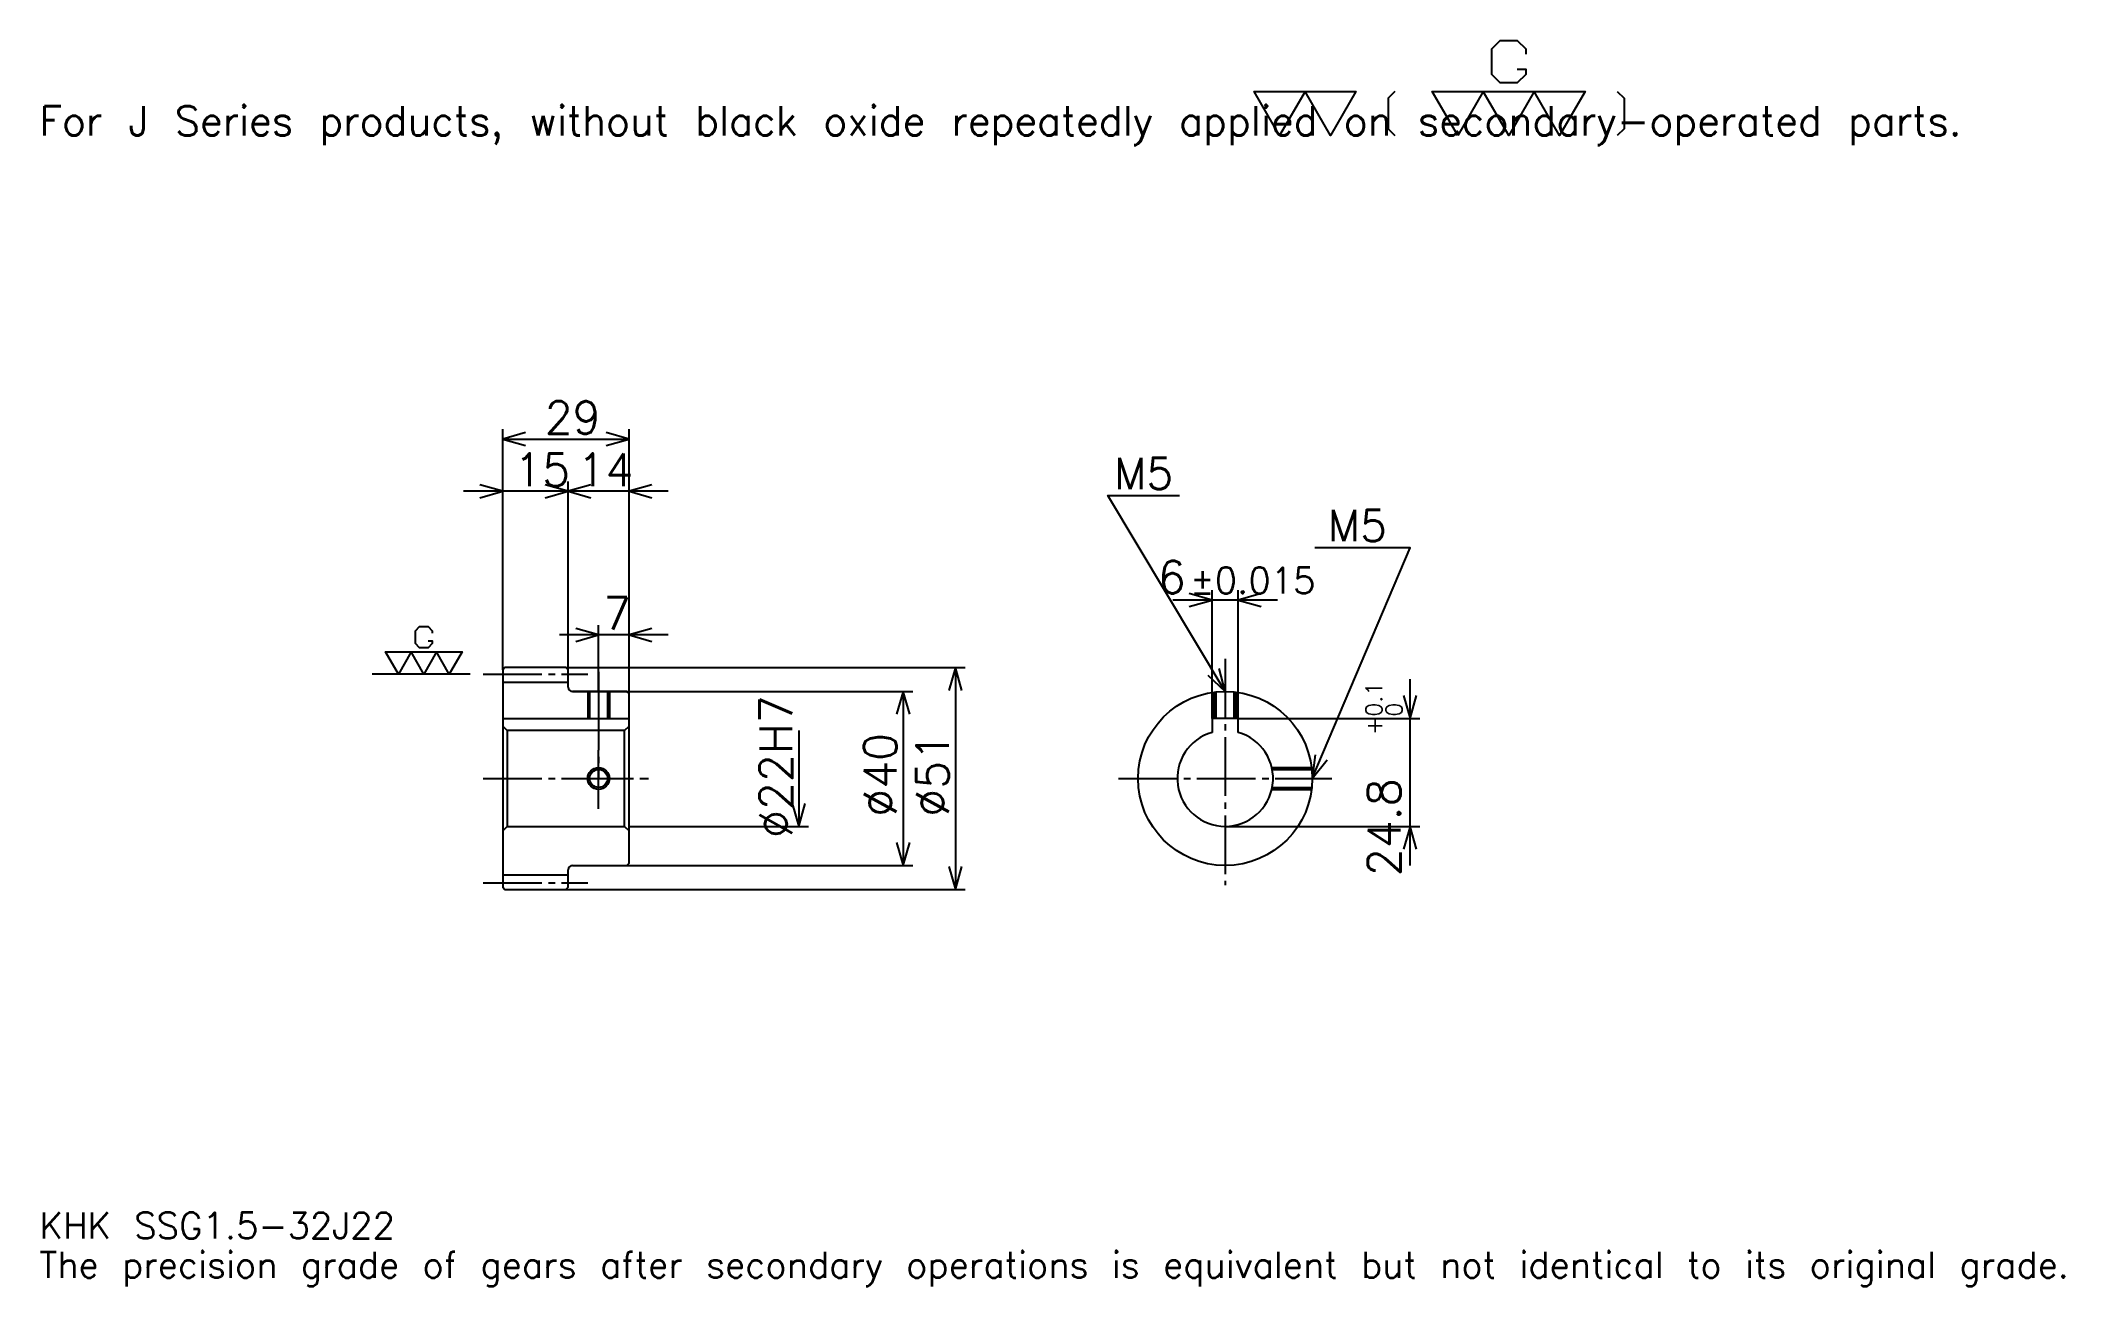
# Model space of a CAD drawing. Extents: x 15 to 480, y 6 to 292.
import ezdxf

# ---------------------------------------------------------------- set-up
doc = ezdxf.new("R2010")
doc.units = 0
doc.linetypes.add('DASHDOT', pattern=[18, 13.5, -1.5, 1.5, -1.5])
doc.layers.get('0').update_dxf_attribs({"linetype": 'CONTINUOUS'})
doc.layers.add('DASHDOT', color=6, linetype='DASHDOT')
doc.styles.add('KANJI', font='TXT', dxfattribs={"bigfont": 'BIGFONT'})

msp = doc.modelspace()

# ---------------------------------------------------------------- linework, layer by layer
at = {"color": 5}
for p, q in [((121.5, 147.75), (121.5, 202.5)), ((121.5, 200.25), (150.5, 200.25)), ((150.5, 147.75), (150.5, 202.5)), ((145.5, 188.25), (112.5, 188.25)), ((159.5, 188.25), (127.5, 188.25)), ((136.5, 147.75), (136.5, 190.5)), ((299.5, 163.25), (275.5, 163.25)), ((284.5, 136.050003), (284.5, 165.5)), ((290.5, 136.050003), (290.5, 165.5)), ((159.5, 155.25), (134.5, 155.25)), ((143.5, 147.75), (143.5, 157.5)), ((121.5, 147.25), (121.5, 147.75)), ((136, 147.75), (150.5, 147.75)), ((136.5, 147.25), (136.5, 147.75)), ((143.5, 142.25), (143.5, 147.75)), ((143.5, 142.25), (143.5, 147.75)), ((150.5, 147.75), (227.75, 147.75)), ((150.5, 141.75), (150.5, 147.75)), ((225.5, 147.75), (225.5, 96.75)), ((330, 102.25), (330, 145.050003)), ((137.5, 142.25), (150.5, 142.25)), ((150.5, 142.25), (215.75, 142.25)), ((213.5, 142.25), (213.5, 102.25)), ((290.5, 136.050003), (332.25, 136.050003)), ((189.5, 133.25), (189.5, 111.25)), ((150.5, 111.25), (191.75, 111.25)), ((287.5, 111.25), (332.25, 111.25)), ((137.5, 102.25), (150.5, 102.25)), ((150.5, 102.25), (215.75, 102.25)), ((136, 96.75), (150.5, 96.75)), ((150.5, 96.75), (227.75, 96.75))]:
    msp.add_line(p, q, dxfattribs=at)
at = {"color": 7}
msp.add_line((114, 146.25), (91.5, 146.25), dxfattribs=at)
at = {"color": 4}
for p, q in [((121.5, 144.375), (136.5, 144.375)), ((121.5, 136.050003), (150.5, 136.050003)), ((122.5, 133.25), (122.5, 111.25)), ((149.5, 133.25), (150.5, 134.25)), ((149.5, 111.25), (150.5, 110.25)), ((121.5, 100.125), (136.5, 100.125))]:
    msp.add_line(p, q, dxfattribs=at)
at = {"color": 7}
for points in [[(354.600006, 285.209991), (356.549988, 285.209991), (356.549988, 284.040009), (354.600006, 282.089996), (350.700012, 282.089996), (348.75, 284.040009), (348.75, 289.890015), (350.700012, 291.839996), (354.600006, 291.839996), (356.549988, 289.890015), (356.549988, 288.720001)], [(300, 270), (294.149994, 280.140015), (317.549988, 280.140015), (311.700012, 270), (305.850006, 280.140015), (300, 270)], [(326.519989, 280.140015), (324.959991, 278.579987), (324.959991, 271.559998), (326.519989, 270)], [(340.950012, 270), (335.100006, 280.140015), (370.200012, 280.140015), (364.350006, 270), (358.5, 280.140015), (352.649994, 270), (346.799988, 280.140015), (340.950012, 270)], [(377.609985, 280.140015), (379.169983, 278.579987), (379.169983, 271.559998), (377.609985, 270)], [(104.324997, 153.854996), (105.300003, 153.854996), (105.300003, 153.270004), (104.324997, 152.294998), (102.375, 152.294998), (101.400002, 153.270004), (101.400002, 156.195007), (102.375, 157.169998), (104.324997, 157.169998), (105.300003, 156.195007), (105.300003, 155.610001)], [(97.5, 146.25), (94.574997, 151.320007), (112.125, 151.320007), (109.199997, 146.25), (106.275002, 151.320007), (103.349998, 146.25), (100.425003, 151.320007), (97.5, 146.25)]]:
    msp.add_lwpolyline(points, dxfattribs=at)
at = {"color": 5}
for points in [[(126.75, 201.75), (121.5, 200.25), (126.75, 198.75)], [(145.25, 198.75), (150.5, 200.25), (145.25, 201.75)], [(116.25, 186.75), (121.5, 188.25), (116.25, 189.75)], [(131.25, 186.75), (136.5, 188.25), (131.25, 189.75)], [(141.75, 189.75), (136.5, 188.25), (141.75, 186.75)], [(155.75, 189.75), (150.5, 188.25), (155.75, 186.75)], [(287.5, 142.25), (260.5, 187.25), (277, 187.25)], [(307.5, 122.25), (330, 175.25), (308.100006, 175.25)], [(279.25, 161.75), (284.5, 163.25), (279.25, 164.75)], [(295.75, 164.75), (290.5, 163.25), (295.75, 161.75)], [(138.25, 153.75), (143.5, 155.25), (138.25, 156.75)], [(155.75, 156.75), (150.5, 155.25), (155.75, 153.75)], [(227, 142.5), (225.5, 147.75), (224, 142.5)], [(283.512665, 145.980103), (287.5, 142.25), (286.085144, 147.52359)], [(215, 137), (213.5, 142.25), (212, 137)], [(328.5, 141.300003), (330, 136.050003), (331.5, 141.300003)], [(308.170837, 127.668716), (307.5, 122.25), (310.932281, 126.496399)], [(188, 116.5), (189.5, 111.25), (191, 116.5)], [(212, 107.5), (213.5, 102.25), (215, 107.5)], [(331.5, 106), (330, 111.25), (328.5, 106)], [(224, 102), (225.5, 96.75), (227, 102)]]:
    msp.add_lwpolyline(points, dxfattribs=at)
at = {"color": 4}
for points in [[(136.5, 143.25), (136.5, 147.25), (136, 147.75), (122, 147.75), (121.5, 147.25), (121.5, 110.25)], [(137.5, 102.25), (150, 102.25), (150.5, 102.75), (150.5, 141.75), (150, 142.25), (137.5, 142.25)], [(141, 142.25), (141, 136.050003)], [(141.434998, 142.25), (141.434998, 136.050003)], [(145.565002, 142.25), (145.565002, 136.050003)], [(146, 142.25), (146, 136.050003)], [(285, 136.050003), (285, 142.09314)], [(285.434998, 136.050003), (285.434998, 142.143112)], [(289.565002, 136.050003), (289.565002, 142.143112)], [(290, 136.050003), (290, 142.09314)], [(290.5, 132.833008), (290.5, 136.050003), (284.5, 136.050003), (284.5, 132.833008)], [(121.5, 110.25), (122.5, 111.25), (149.5, 111.25), (149.5, 133.25), (122.5, 133.25), (121.5, 134.25)], [(298.212158, 124.75), (307.34314, 124.75)], [(298.304443, 124.315002), (307.393127, 124.315002)], [(298.212158, 119.75), (307.34314, 119.75)], [(298.304443, 120.184998), (307.393127, 120.184998)], [(121.5, 110.25), (121.5, 97.25), (122, 96.75), (136, 96.75), (136.5, 97.25), (136.5, 101.25)]]:
    msp.add_lwpolyline(points, dxfattribs=at)
for centre, radius in [((287.5, 122.25), 20), ((143.5, 122.25), 2.065)]:
    msp.add_circle(centre, radius, dxfattribs=at)
at = {"color": 7}
msp.add_circle((143.5, 122.25), 2.5, dxfattribs=at)
at = {"color": 4}
for centre, radius, start, end in [((137.5, 143.25), 1, 180, 270), ((287.5, 122.25), 11, 105.82662089, 74.17337911), ((137.5, 101.25), 1, 90, 180)]:
    msp.add_arc(centre, radius, start, end, dxfattribs=at)
at = {"layer": 'DASHDOT', "color": 7}
for p, q in [((287.5, 149.75), (287.5, 97.75)), ((117, 146.25), (141, 146.25)), ((143.5, 142.25), (143.5, 122.25)), ((117, 122.25), (155, 122.25)), ((263, 122.25), (312, 122.25)), ((117, 98.25), (141, 98.25))]:
    msp.add_line(p, q, dxfattribs=at)
for points in [[(143.5, 146.75), (143.5, 131.550003)], [(143.5, 115.25), (143.5, 129.25)], [(136.5, 122.25), (150.5, 122.25)]]:
    msp.add_lwpolyline(points, dxfattribs=at)

# ---------------------------------------------------------------- texts
at = {"color": 7, "style": 'KANJI'}
for s, height, p in [('For J Series products, without black oxide repeatedly applied on secondary-operated parts.', 6.75, (15, 270)), ('29', 7.5, (131.125, 201.449997)), ('15', 7.5, (124.125, 189.449997)), ('14', 7.5, (138.625, 189.449997)), ('M5', 7.2, (262, 188.75)), ('M5', 7.2, (311.100006, 176.75)), ('6', 7.5, (272.018494, 164.75)), ('%%p0.015', 6, (279.442596, 164.75)), ('7', 7.5, (144.5625, 156.449997)), ('KHK SSG1.5-32J22', 6, (15, 16.5)), ('The precision grade of gears after secondary operations is equivalent but not identical to its original grade.', 6, (15, 7.5))]:
    msp.add_text(s, height=height, dxfattribs=at).set_placement(p)
for s, height, p in [('%%c22H7', 7.5, (188, 108.5625)), ('0.1', 3.75, (323.549988, 136.447784)), ('+', 3.75, (323.549988, 132.247787)), ('0', 3.75, (328.200012, 136.447784)), ('%%c40', 7.5, (212, 113.4375)), ('%%c51', 7.5, (224, 113.4375)), ('24.8', 7.5, (327.75, 99.784813))]:
    msp.add_text(s, height=height, rotation=90, dxfattribs=at).set_placement(p)

doc.saveas('drawing.dxf')
